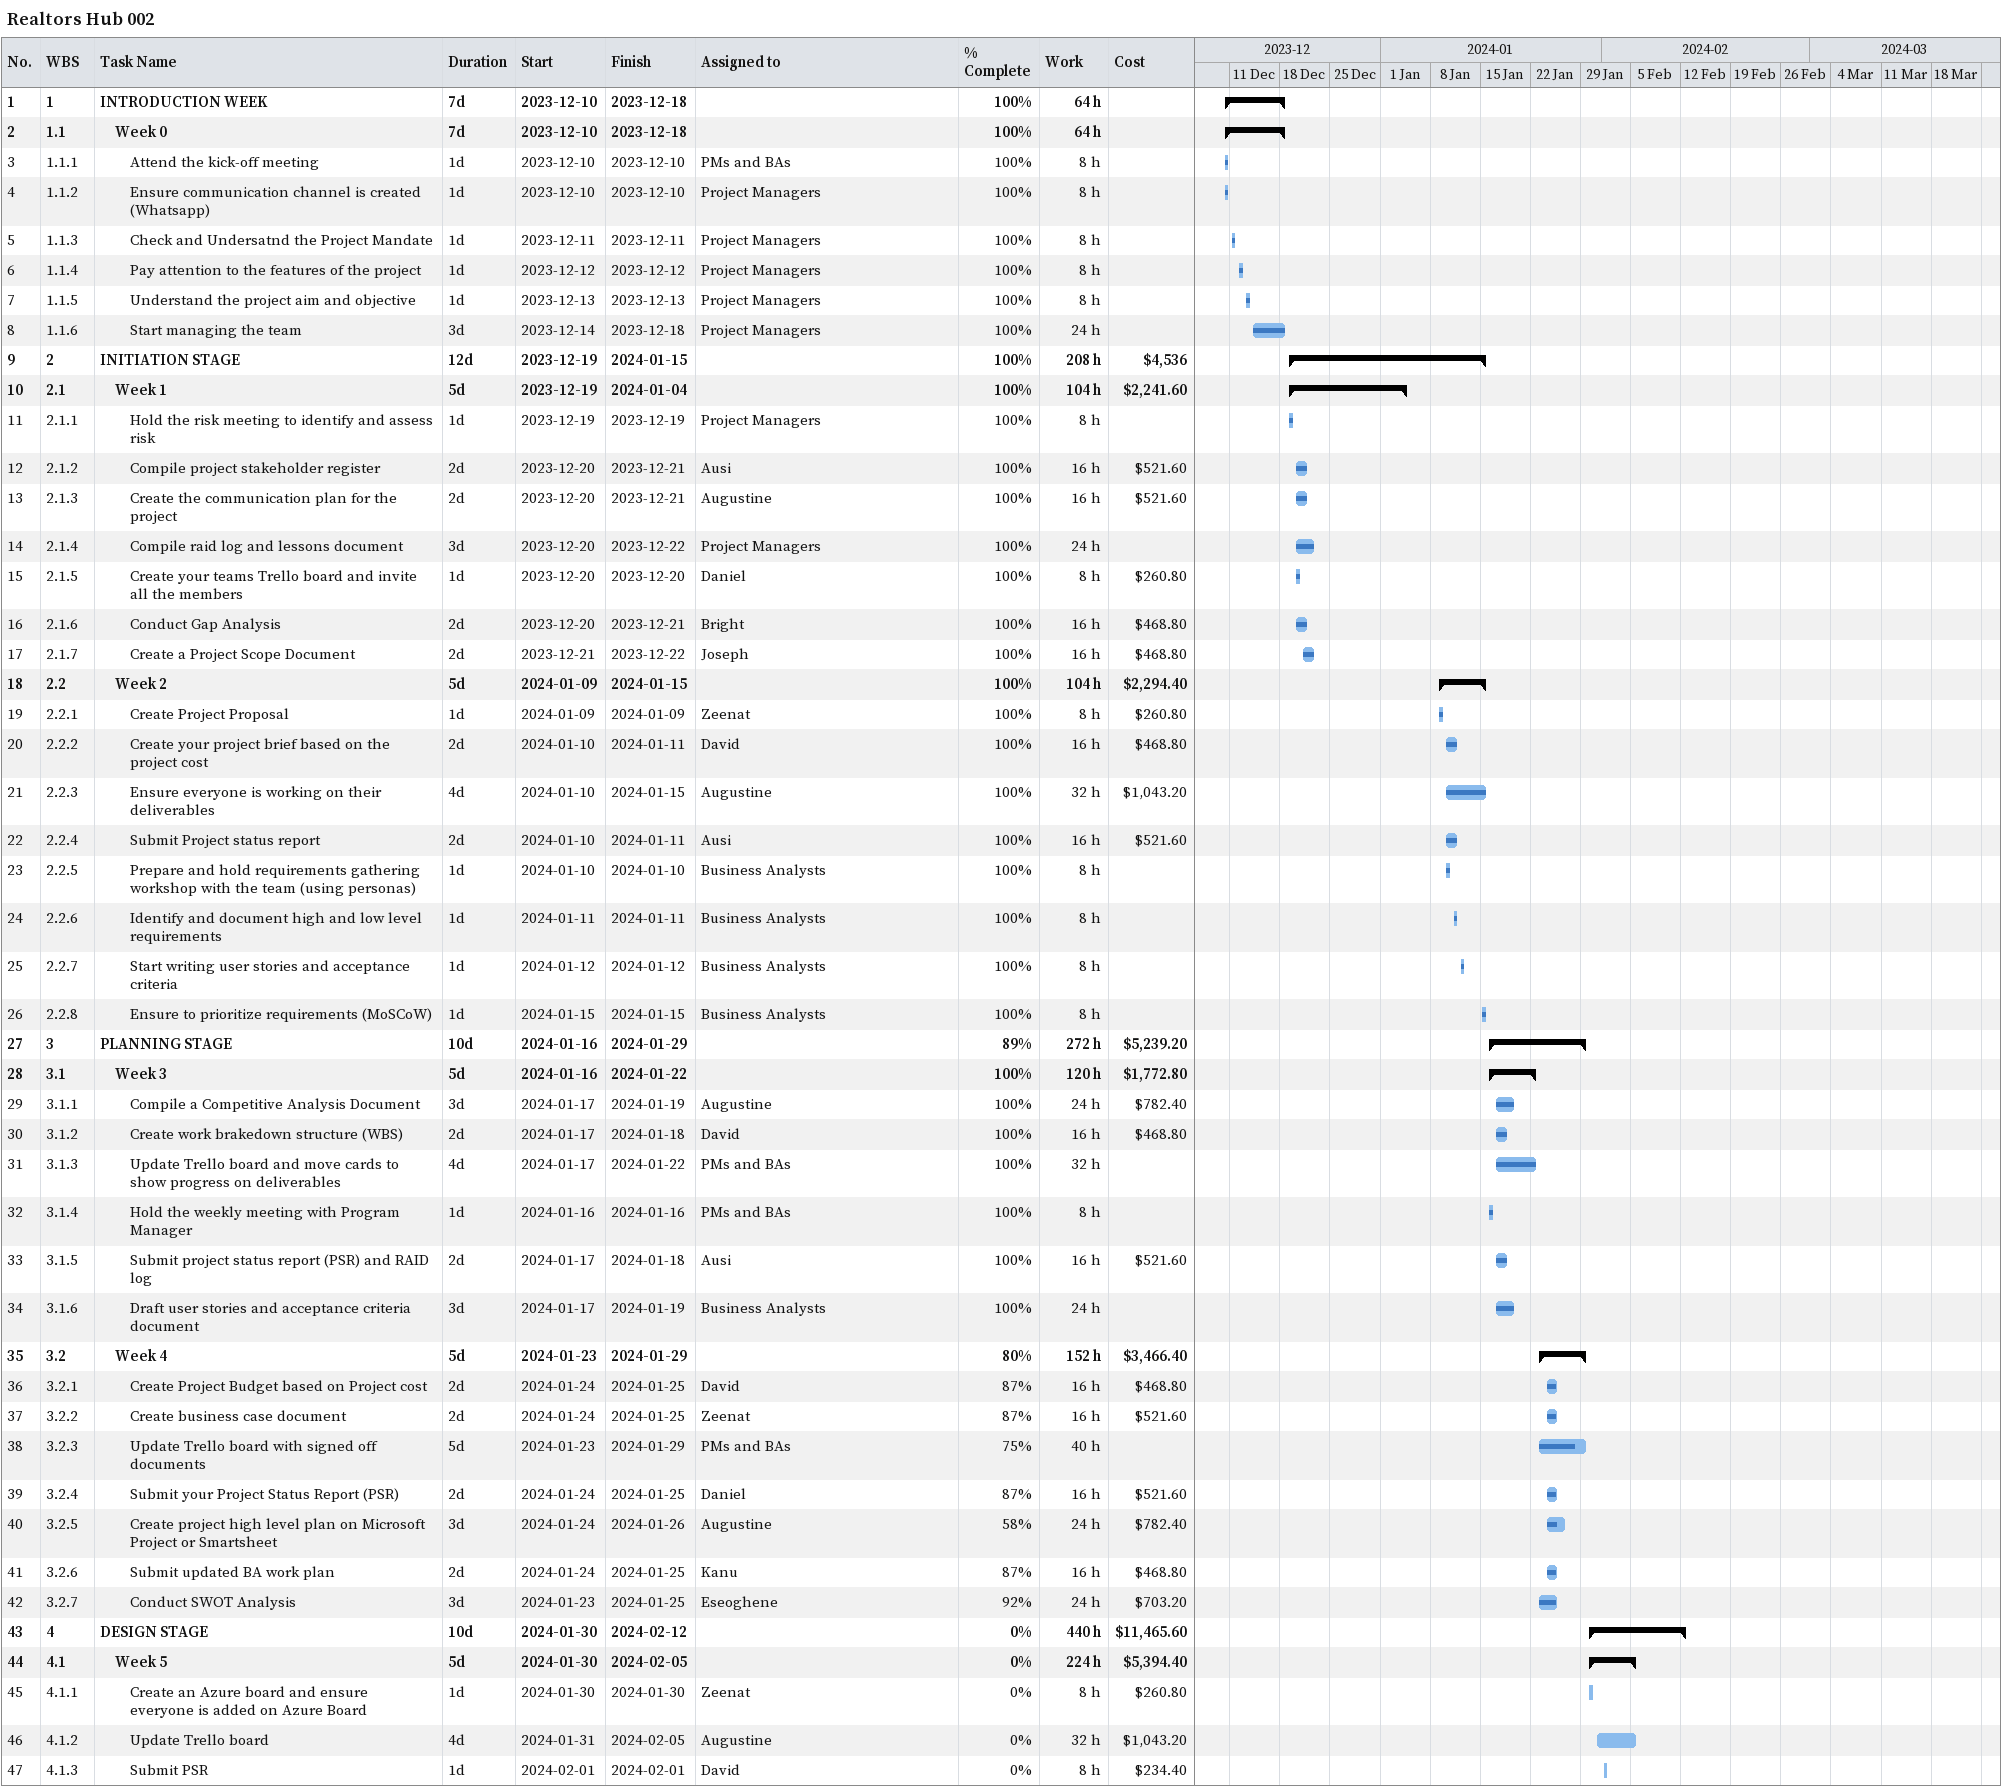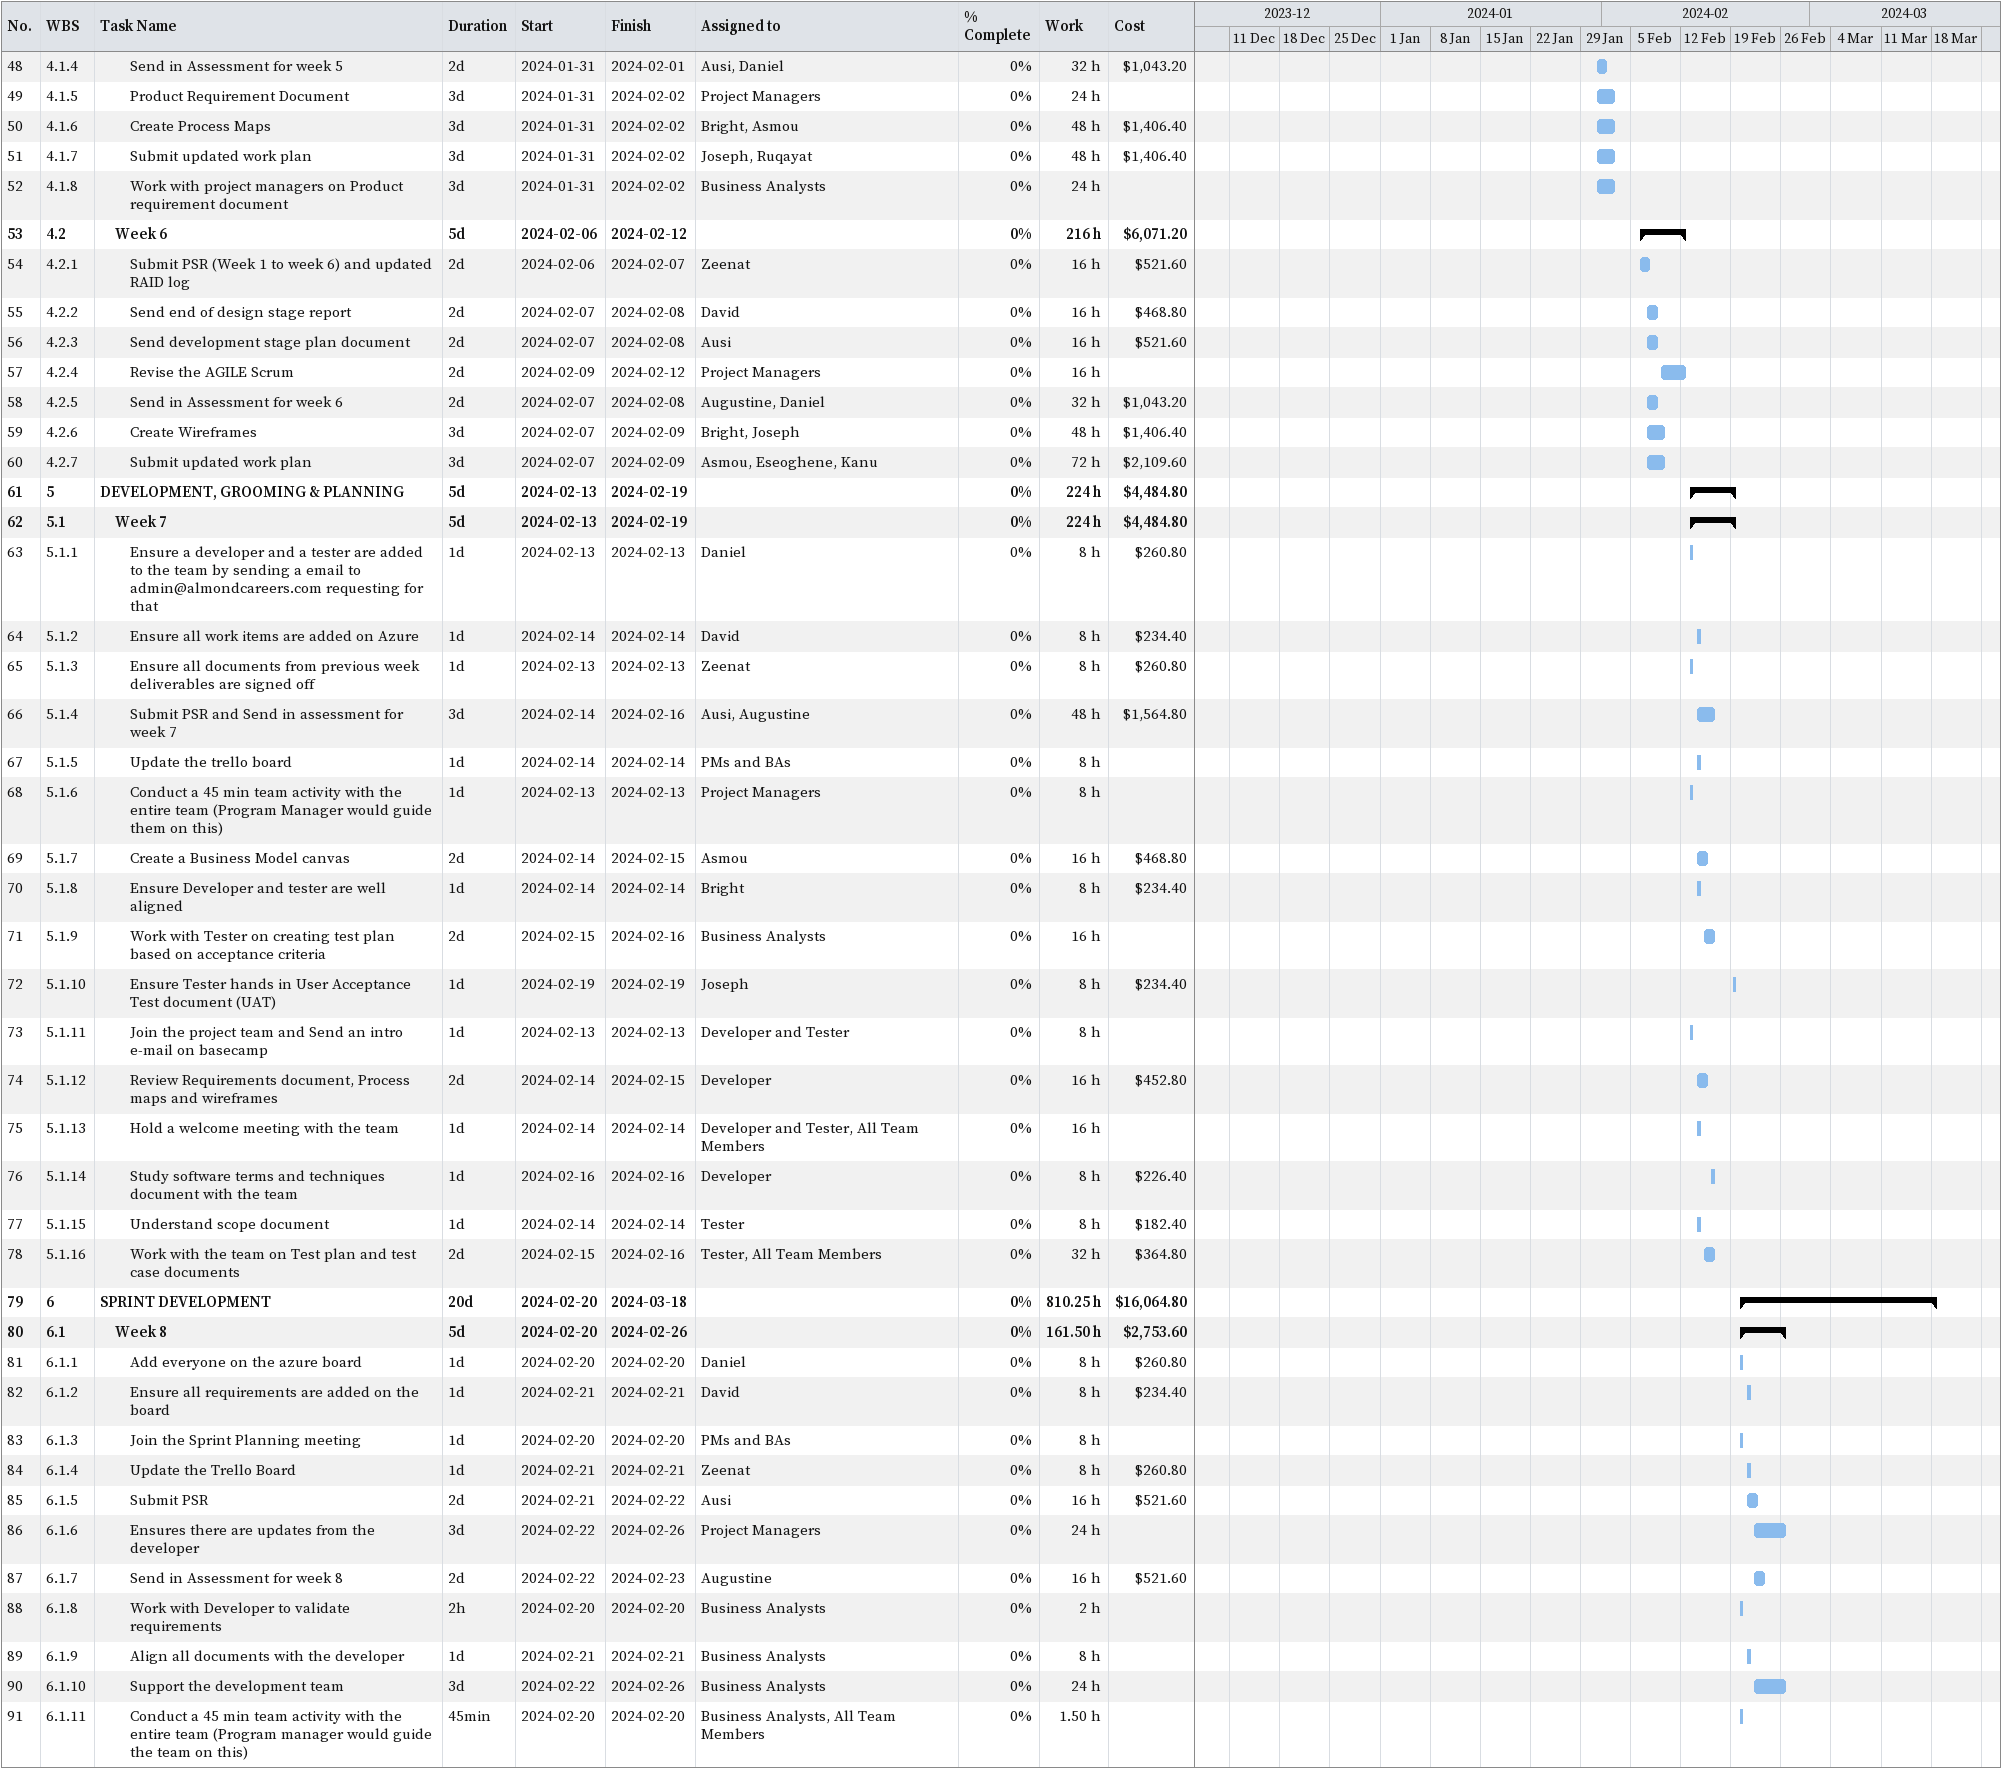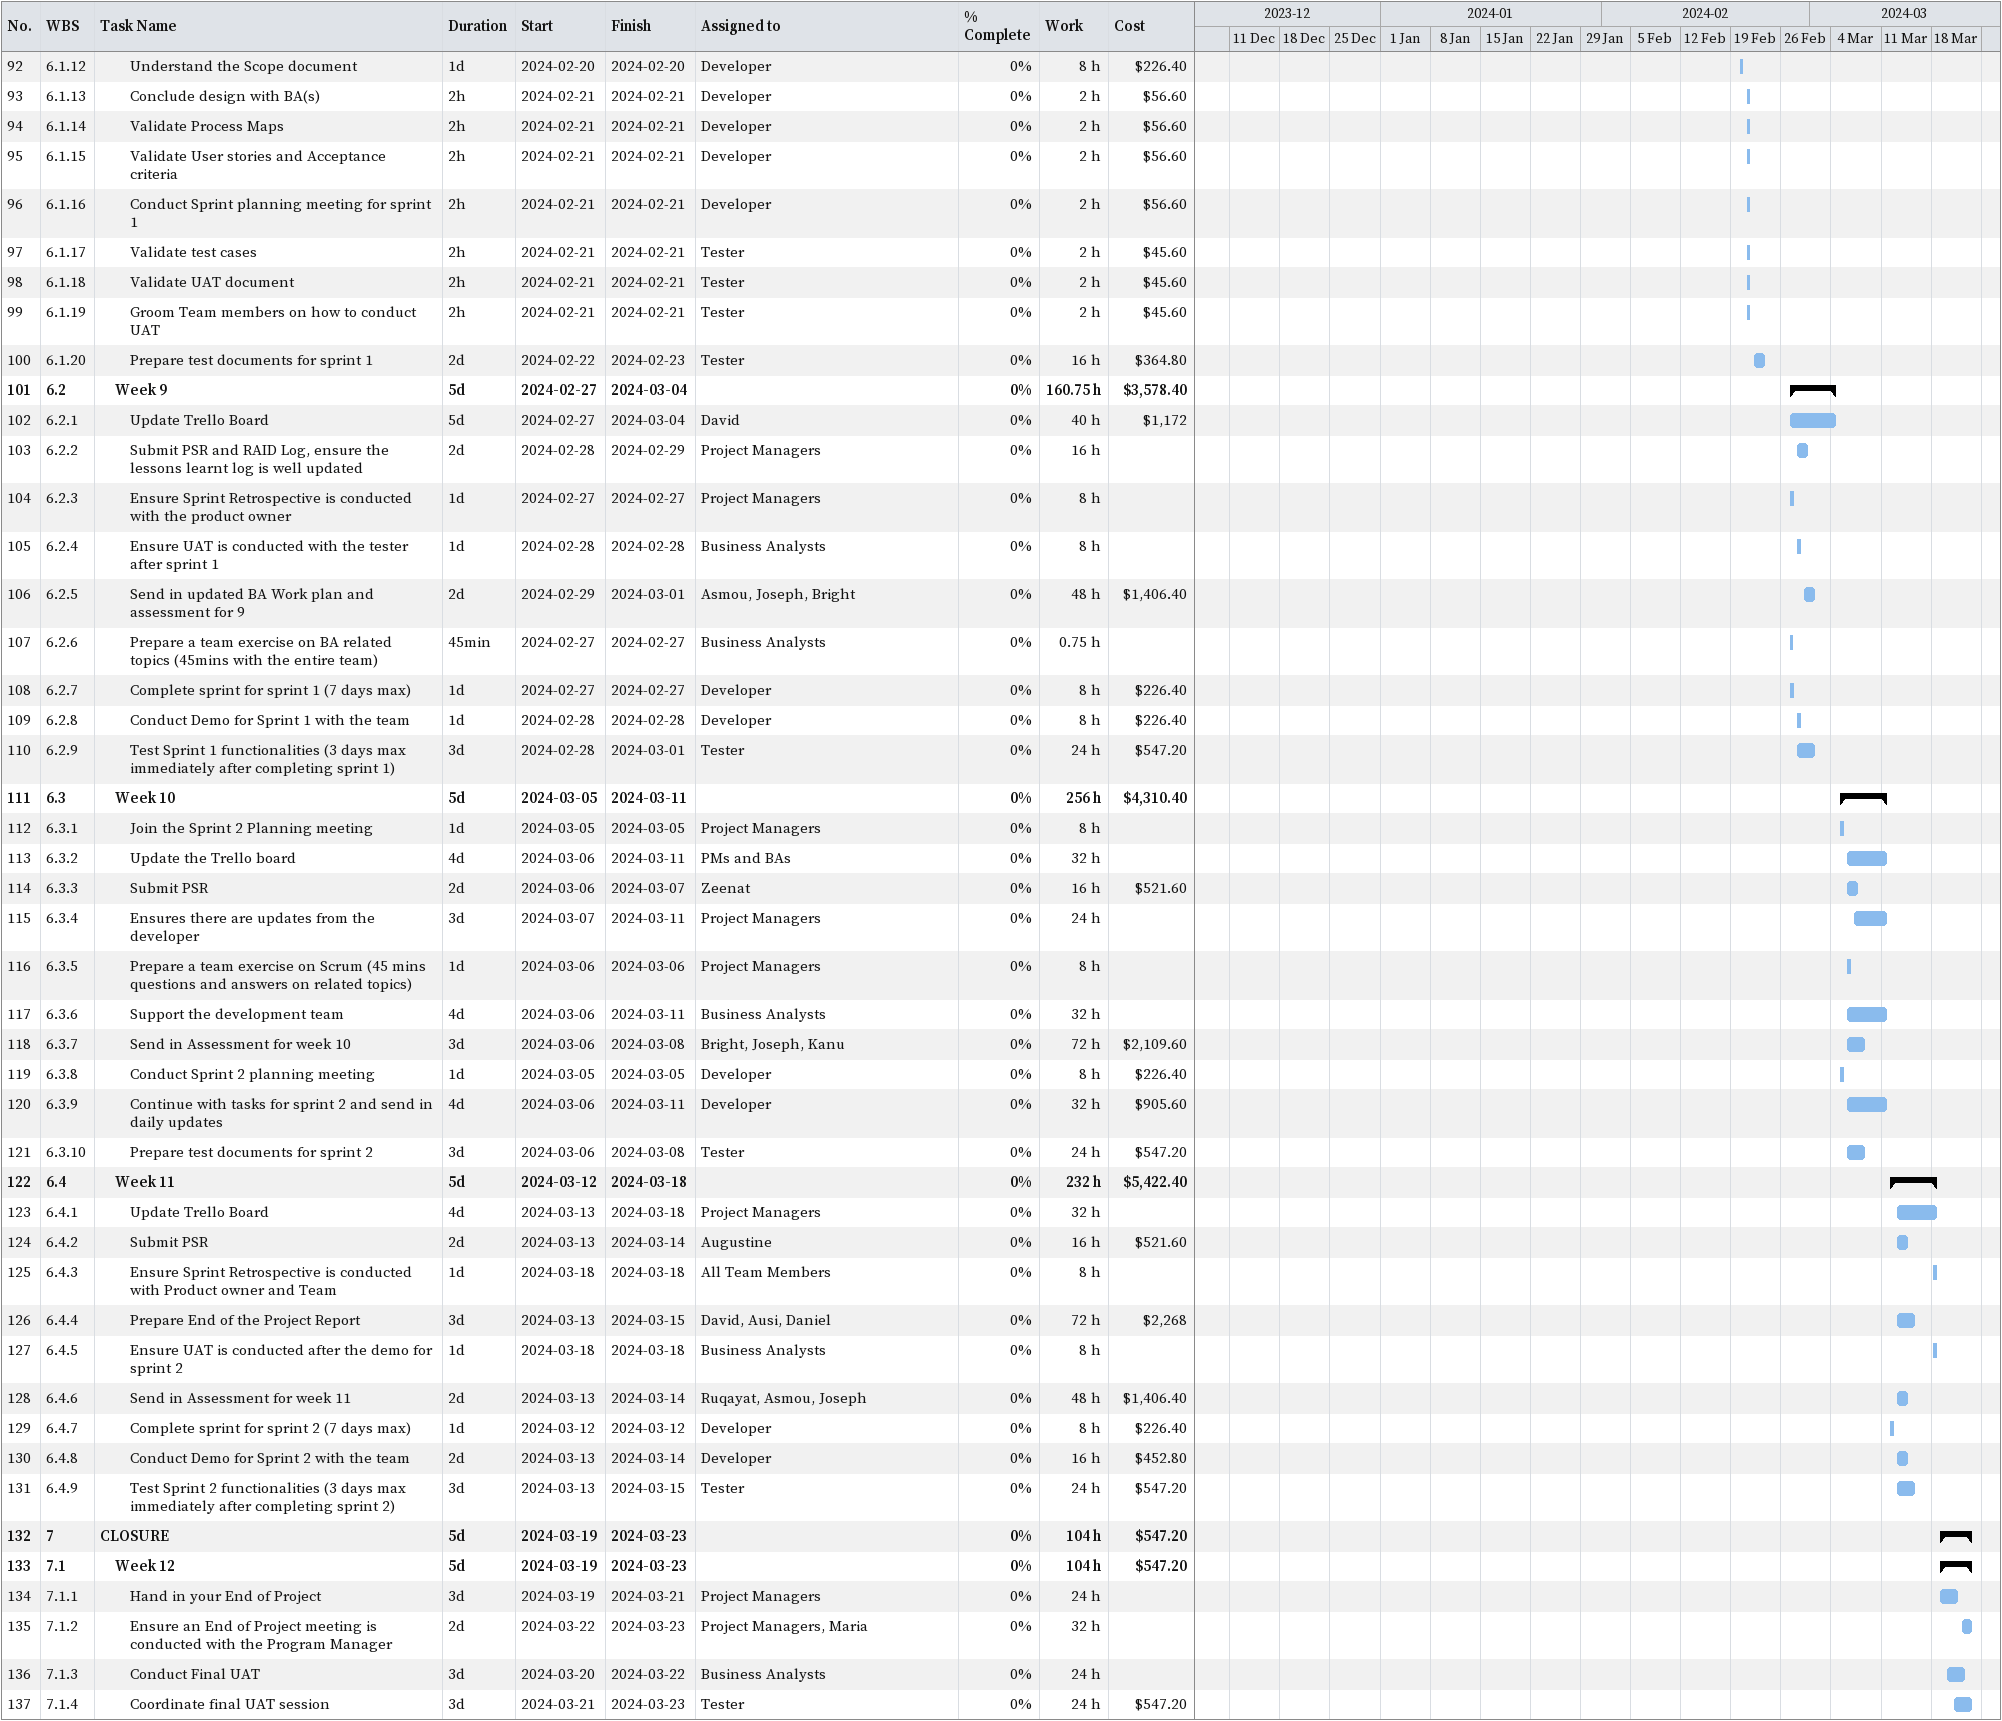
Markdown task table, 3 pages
Realtors Hub 002

| ID | WBS | Task | Duration | Start | Finish | Resources | % complete | Work (h) | Cost ($) |
|---|---|---|---|---|---|---|---|---|---|
| 1 | 1 | **INTRODUCTION WEEK** | 7d | 2023-12-10 | 2023-12-18 |  | 100 | 64 |  |
| 2 | 1.1 | **Week 0** | 7d | 2023-12-10 | 2023-12-18 |  | 100 | 64 |  |
| 3 | 1.1.1 | Attend the kick-off meeting | 1d | 2023-12-10 | 2023-12-10 | PMs and BAs | 100 | 8 |  |
| 4 | 1.1.2 | Ensure communication channel is created (Whatsapp) | 1d | 2023-12-10 | 2023-12-10 | Project Managers | 100 | 8 |  |
| 5 | 1.1.3 | Check and Undersatnd the Project Mandate | 1d | 2023-12-11 | 2023-12-11 | Project Managers | 100 | 8 |  |
| 6 | 1.1.4 | Pay attention to the features of the project | 1d | 2023-12-12 | 2023-12-12 | Project Managers | 100 | 8 |  |
| 7 | 1.1.5 | Understand the project aim and objective | 1d | 2023-12-13 | 2023-12-13 | Project Managers | 100 | 8 |  |
| 8 | 1.1.6 | Start managing the team | 3d | 2023-12-14 | 2023-12-18 | Project Managers | 100 | 24 |  |
| 9 | 2 | **INITIATION STAGE** | 12d | 2023-12-19 | 2024-01-15 |  | 100 | 208 | 4536 |
| 10 | 2.1 | **Week 1** | 5d | 2023-12-19 | 2024-01-04 |  | 100 | 104 | 2241.60 |
| 11 | 2.1.1 | Hold the risk meeting to identify and assess risk | 1d | 2023-12-19 | 2023-12-19 | Project Managers | 100 | 8 |  |
| 12 | 2.1.2 | Compile project stakeholder register | 2d | 2023-12-20 | 2023-12-21 | Ausi | 100 | 16 | 521.60 |
| 13 | 2.1.3 | Create the communication plan for the project | 2d | 2023-12-20 | 2023-12-21 | Augustine | 100 | 16 | 521.60 |
| 14 | 2.1.4 | Compile raid log and lessons document | 3d | 2023-12-20 | 2023-12-22 | Project Managers | 100 | 24 |  |
| 15 | 2.1.5 | Create your teams Trello board and invite all the members | 1d | 2023-12-20 | 2023-12-20 | Daniel | 100 | 8 | 260.80 |
| 16 | 2.1.6 | Conduct Gap Analysis | 2d | 2023-12-20 | 2023-12-21 | Bright | 100 | 16 | 468.80 |
| 17 | 2.1.7 | Create a Project Scope Document | 2d | 2023-12-21 | 2023-12-22 | Joseph | 100 | 16 | 468.80 |
| 18 | 2.2 | **Week 2** | 5d | 2024-01-09 | 2024-01-15 |  | 100 | 104 | 2294.40 |
| 19 | 2.2.1 | Create Project Proposal | 1d | 2024-01-09 | 2024-01-09 | Zeenat | 100 | 8 | 260.80 |
| 20 | 2.2.2 | Create your project brief based on the project cost | 2d | 2024-01-10 | 2024-01-11 | David | 100 | 16 | 468.80 |
| 21 | 2.2.3 | Ensure everyone is working on their deliverables | 4d | 2024-01-10 | 2024-01-15 | Augustine | 100 | 32 | 1043.20 |
| 22 | 2.2.4 | Submit Project status report | 2d | 2024-01-10 | 2024-01-11 | Ausi | 100 | 16 | 521.60 |
| 23 | 2.2.5 | Prepare and hold requirements gathering workshop with the team (using personas) | 1d | 2024-01-10 | 2024-01-10 | Business Analysts | 100 | 8 |  |
| 24 | 2.2.6 | Identify and document high and low level requirements | 1d | 2024-01-11 | 2024-01-11 | Business Analysts | 100 | 8 |  |
| 25 | 2.2.7 | Start writing user stories and acceptance criteria | 1d | 2024-01-12 | 2024-01-12 | Business Analysts | 100 | 8 |  |
| 26 | 2.2.8 | Ensure to prioritize requirements (MoSCoW) | 1d | 2024-01-15 | 2024-01-15 | Business Analysts | 100 | 8 |  |
| 27 | 3 | **PLANNING STAGE** | 10d | 2024-01-16 | 2024-01-29 |  | 89 | 272 | 5239.20 |
| 28 | 3.1 | **Week 3** | 5d | 2024-01-16 | 2024-01-22 |  | 100 | 120 | 1772.80 |
| 29 | 3.1.1 | Compile a Competitive Analysis Document | 3d | 2024-01-17 | 2024-01-19 | Augustine | 100 | 24 | 782.40 |
| 30 | 3.1.2 | Create work brakedown structure (WBS) | 2d | 2024-01-17 | 2024-01-18 | David | 100 | 16 | 468.80 |
| 31 | 3.1.3 | Update Trello board and move cards to show progress on deliverables | 4d | 2024-01-17 | 2024-01-22 | PMs and BAs | 100 | 32 |  |
| 32 | 3.1.4 | Hold the weekly meeting with Program Manager | 1d | 2024-01-16 | 2024-01-16 | PMs and BAs | 100 | 8 |  |
| 33 | 3.1.5 | Submit project status report (PSR) and RAID log | 2d | 2024-01-17 | 2024-01-18 | Ausi | 100 | 16 | 521.60 |
| 34 | 3.1.6 | Draft user stories and acceptance criteria document | 3d | 2024-01-17 | 2024-01-19 | Business Analysts | 100 | 24 |  |
| 35 | 3.2 | **Week 4** | 5d | 2024-01-23 | 2024-01-29 |  | 80 | 152 | 3466.40 |
| 36 | 3.2.1 | Create Project Budget based on Project cost | 2d | 2024-01-24 | 2024-01-25 | David | 87 | 16 | 468.80 |
| 37 | 3.2.2 | Create business case document | 2d | 2024-01-24 | 2024-01-25 | Zeenat | 87 | 16 | 521.60 |
| 38 | 3.2.3 | Update Trello board with signed off documents | 5d | 2024-01-23 | 2024-01-29 | PMs and BAs | 75 | 40 |  |
| 39 | 3.2.4 | Submit your Project Status Report (PSR) | 2d | 2024-01-24 | 2024-01-25 | Daniel | 87 | 16 | 521.60 |
| 40 | 3.2.5 | Create project high level plan on Microsoft Project or Smartsheet | 3d | 2024-01-24 | 2024-01-26 | Augustine | 58 | 24 | 782.40 |
| 41 | 3.2.6 | Submit updated BA work plan | 2d | 2024-01-24 | 2024-01-25 | Kanu | 87 | 16 | 468.80 |
| 42 | 3.2.7 | Conduct SWOT Analysis | 3d | 2024-01-23 | 2024-01-25 | Eseoghene | 92 | 24 | 703.20 |
| 43 | 4 | **DESIGN STAGE** | 10d | 2024-01-30 | 2024-02-12 |  | 0 | 440 | 11465.60 |
| 44 | 4.1 | **Week 5** | 5d | 2024-01-30 | 2024-02-05 |  | 0 | 224 | 5394.40 |
| 45 | 4.1.1 | Create an Azure board and ensure everyone is added on Azure Board | 1d | 2024-01-30 | 2024-01-30 | Zeenat | 0 | 8 | 260.80 |
| 46 | 4.1.2 | Update Trello board | 4d | 2024-01-31 | 2024-02-05 | Augustine | 0 | 32 | 1043.20 |
| 47 | 4.1.3 | Submit PSR | 1d | 2024-02-01 | 2024-02-01 | David | 0 | 8 | 234.40 |
| 48 | 4.1.4 | Send in Assessment for week 5 | 2d | 2024-01-31 | 2024-02-01 | Ausi, Daniel | 0 | 32 | 1043.20 |
| 49 | 4.1.5 | Product Requirement Document | 3d | 2024-01-31 | 2024-02-02 | Project Managers | 0 | 24 |  |
| 50 | 4.1.6 | Create Process Maps | 3d | 2024-01-31 | 2024-02-02 | Bright, Asmou | 0 | 48 | 1406.40 |
| 51 | 4.1.7 | Submit updated work plan | 3d | 2024-01-31 | 2024-02-02 | Joseph, Ruqayat | 0 | 48 | 1406.40 |
| 52 | 4.1.8 | Work with project managers on Product requirement document | 3d | 2024-01-31 | 2024-02-02 | Business Analysts | 0 | 24 |  |
| 53 | 4.2 | **Week 6** | 5d | 2024-02-06 | 2024-02-12 |  | 0 | 216 | 6071.20 |
| 54 | 4.2.1 | Submit PSR (Week 1 to week 6) and updated RAID log | 2d | 2024-02-06 | 2024-02-07 | Zeenat | 0 | 16 | 521.60 |
| 55 | 4.2.2 | Send end of design stage report | 2d | 2024-02-07 | 2024-02-08 | David | 0 | 16 | 468.80 |
| 56 | 4.2.3 | Send development stage plan document | 2d | 2024-02-07 | 2024-02-08 | Ausi | 0 | 16 | 521.60 |
| 57 | 4.2.4 | Revise the AGILE Scrum | 2d | 2024-02-09 | 2024-02-12 | Project Managers | 0 | 16 |  |
| 58 | 4.2.5 | Send in Assessment for week 6 | 2d | 2024-02-07 | 2024-02-08 | Augustine, Daniel | 0 | 32 | 1043.20 |
| 59 | 4.2.6 | Create Wireframes | 3d | 2024-02-07 | 2024-02-09 | Bright, Joseph | 0 | 48 | 1406.40 |
| 60 | 4.2.7 | Submit updated work plan | 3d | 2024-02-07 | 2024-02-09 | Asmou, Eseoghene, Kanu | 0 | 72 | 2109.60 |
| 61 | 5 | **DEVELOPMENT, GROOMING & PLANNING** | 5d | 2024-02-13 | 2024-02-19 |  | 0 | 224 | 4484.80 |
| 62 | 5.1 | **Week 7** | 5d | 2024-02-13 | 2024-02-19 |  | 0 | 224 | 4484.80 |
| 63 | 5.1.1 | Ensure a developer and a tester are added to the team by sending a email to admin@almondcareers.com requesting for that | 1d | 2024-02-13 | 2024-02-13 | Daniel | 0 | 8 | 260.80 |
| 64 | 5.1.2 | Ensure all work items are added on Azure | 1d | 2024-02-14 | 2024-02-14 | David | 0 | 8 | 234.40 |
| 65 | 5.1.3 | Ensure all documents from previous week deliverables are signed off | 1d | 2024-02-13 | 2024-02-13 | Zeenat | 0 | 8 | 260.80 |
| 66 | 5.1.4 | Submit PSR and Send in assessment for week 7 | 3d | 2024-02-14 | 2024-02-16 | Ausi, Augustine | 0 | 48 | 1564.80 |
| 67 | 5.1.5 | Update the trello board | 1d | 2024-02-14 | 2024-02-14 | PMs and BAs | 0 | 8 |  |
| 68 | 5.1.6 | Conduct a 45 min team activity with the entire team (Program Manager would guide them on this) | 1d | 2024-02-13 | 2024-02-13 | Project Managers | 0 | 8 |  |
| 69 | 5.1.7 | Create a Business Model canvas | 2d | 2024-02-14 | 2024-02-15 | Asmou | 0 | 16 | 468.80 |
| 70 | 5.1.8 | Ensure Developer and tester are well aligned | 1d | 2024-02-14 | 2024-02-14 | Bright | 0 | 8 | 234.40 |
| 71 | 5.1.9 | Work with Tester on creating test plan based on acceptance criteria | 2d | 2024-02-15 | 2024-02-16 | Business Analysts | 0 | 16 |  |
| 72 | 5.1.10 | Ensure Tester hands in User Acceptance Test document (UAT) | 1d | 2024-02-19 | 2024-02-19 | Joseph | 0 | 8 | 234.40 |
| 73 | 5.1.11 | Join the project team and Send an intro e-mail on basecamp | 1d | 2024-02-13 | 2024-02-13 | Developer and Tester | 0 | 8 |  |
| 74 | 5.1.12 | Review Requirements document, Process maps and wireframes | 2d | 2024-02-14 | 2024-02-15 | Developer | 0 | 16 | 452.80 |
| 75 | 5.1.13 | Hold a welcome meeting with the team | 1d | 2024-02-14 | 2024-02-14 | Developer and Tester, All Team Members | 0 | 16 |  |
| 76 | 5.1.14 | Study software terms and techniques document with the team | 1d | 2024-02-16 | 2024-02-16 | Developer | 0 | 8 | 226.40 |
| 77 | 5.1.15 | Understand scope document | 1d | 2024-02-14 | 2024-02-14 | Tester | 0 | 8 | 182.40 |
| 78 | 5.1.16 | Work with the team on Test plan and test case documents | 2d | 2024-02-15 | 2024-02-16 | Tester, All Team Members | 0 | 32 | 364.80 |
| 79 | 6 | **SPRINT DEVELOPMENT** | 20d | 2024-02-20 | 2024-03-18 |  | 0 | 810.25 | 16064.80 |
| 80 | 6.1 | **Week 8** | 5d | 2024-02-20 | 2024-02-26 |  | 0 | 161.50 | 2753.60 |
| 81 | 6.1.1 | Add everyone on the azure board | 1d | 2024-02-20 | 2024-02-20 | Daniel | 0 | 8 | 260.80 |
| 82 | 6.1.2 | Ensure all requirements are added on the board | 1d | 2024-02-21 | 2024-02-21 | David | 0 | 8 | 234.40 |
| 83 | 6.1.3 | Join the Sprint Planning meeting | 1d | 2024-02-20 | 2024-02-20 | PMs and BAs | 0 | 8 |  |
| 84 | 6.1.4 | Update the Trello Board | 1d | 2024-02-21 | 2024-02-21 | Zeenat | 0 | 8 | 260.80 |
| 85 | 6.1.5 | Submit PSR | 2d | 2024-02-21 | 2024-02-22 | Ausi | 0 | 16 | 521.60 |
| 86 | 6.1.6 | Ensures there are updates from the developer | 3d | 2024-02-22 | 2024-02-26 | Project Managers | 0 | 24 |  |
| 87 | 6.1.7 | Send in Assessment for week 8 | 2d | 2024-02-22 | 2024-02-23 | Augustine | 0 | 16 | 521.60 |
| 88 | 6.1.8 | Work with Developer to validate requirements | 2h | 2024-02-20 | 2024-02-20 | Business Analysts | 0 | 2 |  |
| 89 | 6.1.9 | Align all documents with the developer | 1d | 2024-02-21 | 2024-02-21 | Business Analysts | 0 | 8 |  |
| 90 | 6.1.10 | Support the development team | 3d | 2024-02-22 | 2024-02-26 | Business Analysts | 0 | 24 |  |
| 91 | 6.1.11 | Conduct a 45 min team activity with the entire team (Program manager would guide the team on this) | 45min | 2024-02-20 | 2024-02-20 | Business Analysts, All Team Members | 0 | 1.50 |  |
| 92 | 6.1.12 | Understand the Scope document | 1d | 2024-02-20 | 2024-02-20 | Developer | 0 | 8 | 226.40 |
| 93 | 6.1.13 | Conclude design with BA(s) | 2h | 2024-02-21 | 2024-02-21 | Developer | 0 | 2 | 56.60 |
| 94 | 6.1.14 | Validate Process Maps | 2h | 2024-02-21 | 2024-02-21 | Developer | 0 | 2 | 56.60 |
| 95 | 6.1.15 | Validate User stories and Acceptance criteria | 2h | 2024-02-21 | 2024-02-21 | Developer | 0 | 2 | 56.60 |
| 96 | 6.1.16 | Conduct Sprint planning meeting for sprint 1 | 2h | 2024-02-21 | 2024-02-21 | Developer | 0 | 2 | 56.60 |
| 97 | 6.1.17 | Validate test cases | 2h | 2024-02-21 | 2024-02-21 | Tester | 0 | 2 | 45.60 |
| 98 | 6.1.18 | Validate UAT document | 2h | 2024-02-21 | 2024-02-21 | Tester | 0 | 2 | 45.60 |
| 99 | 6.1.19 | Groom Team members on how to conduct UAT | 2h | 2024-02-21 | 2024-02-21 | Tester | 0 | 2 | 45.60 |
| 100 | 6.1.20 | Prepare test documents for sprint 1 | 2d | 2024-02-22 | 2024-02-23 | Tester | 0 | 16 | 364.80 |
| 101 | 6.2 | **Week 9** | 5d | 2024-02-27 | 2024-03-04 |  | 0 | 160.75 | 3578.40 |
| 102 | 6.2.1 | Update Trello Board | 5d | 2024-02-27 | 2024-03-04 | David | 0 | 40 | 1172 |
| 103 | 6.2.2 | Submit PSR and RAID Log, ensure the lessons learnt log is well updated | 2d | 2024-02-28 | 2024-02-29 | Project Managers | 0 | 16 |  |
| 104 | 6.2.3 | Ensure Sprint Retrospective is conducted with the product owner | 1d | 2024-02-27 | 2024-02-27 | Project Managers | 0 | 8 |  |
| 105 | 6.2.4 | Ensure UAT is conducted with the tester after sprint 1 | 1d | 2024-02-28 | 2024-02-28 | Business Analysts | 0 | 8 |  |
| 106 | 6.2.5 | Send in updated BA Work plan and assessment for 9 | 2d | 2024-02-29 | 2024-03-01 | Asmou, Joseph, Bright | 0 | 48 | 1406.40 |
| 107 | 6.2.6 | Prepare a team exercise on BA related topics (45mins with the entire team) | 45min | 2024-02-27 | 2024-02-27 | Business Analysts | 0 | 0.75 |  |
| 108 | 6.2.7 | Complete sprint for sprint 1 (7 days max) | 1d | 2024-02-27 | 2024-02-27 | Developer | 0 | 8 | 226.40 |
| 109 | 6.2.8 | Conduct Demo for Sprint 1 with the team | 1d | 2024-02-28 | 2024-02-28 | Developer | 0 | 8 | 226.40 |
| 110 | 6.2.9 | Test Sprint 1 functionalities (3 days max immediately after completing sprint 1) | 3d | 2024-02-28 | 2024-03-01 | Tester | 0 | 24 | 547.20 |
| 111 | 6.3 | **Week 10** | 5d | 2024-03-05 | 2024-03-11 |  | 0 | 256 | 4310.40 |
| 112 | 6.3.1 | Join the Sprint 2 Planning meeting | 1d | 2024-03-05 | 2024-03-05 | Project Managers | 0 | 8 |  |
| 113 | 6.3.2 | Update the Trello board | 4d | 2024-03-06 | 2024-03-11 | PMs and BAs | 0 | 32 |  |
| 114 | 6.3.3 | Submit PSR | 2d | 2024-03-06 | 2024-03-07 | Zeenat | 0 | 16 | 521.60 |
| 115 | 6.3.4 | Ensures there are updates from the developer | 3d | 2024-03-07 | 2024-03-11 | Project Managers | 0 | 24 |  |
| 116 | 6.3.5 | Prepare a team exercise on Scrum (45 mins questions and answers on related topics) | 1d | 2024-03-06 | 2024-03-06 | Project Managers | 0 | 8 |  |
| 117 | 6.3.6 | Support the development team | 4d | 2024-03-06 | 2024-03-11 | Business Analysts | 0 | 32 |  |
| 118 | 6.3.7 | Send in Assessment for week 10 | 3d | 2024-03-06 | 2024-03-08 | Bright, Joseph, Kanu | 0 | 72 | 2109.60 |
| 119 | 6.3.8 | Conduct Sprint 2 planning meeting | 1d | 2024-03-05 | 2024-03-05 | Developer | 0 | 8 | 226.40 |
| 120 | 6.3.9 | Continue with tasks for sprint 2 and send in daily updates | 4d | 2024-03-06 | 2024-03-11 | Developer | 0 | 32 | 905.60 |
| 121 | 6.3.10 | Prepare test documents for sprint 2 | 3d | 2024-03-06 | 2024-03-08 | Tester | 0 | 24 | 547.20 |
| 122 | 6.4 | **Week 11** | 5d | 2024-03-12 | 2024-03-18 |  | 0 | 232 | 5422.40 |
| 123 | 6.4.1 | Update Trello Board | 4d | 2024-03-13 | 2024-03-18 | Project Managers | 0 | 32 |  |
| 124 | 6.4.2 | Submit PSR | 2d | 2024-03-13 | 2024-03-14 | Augustine | 0 | 16 | 521.60 |
| 125 | 6.4.3 | Ensure Sprint Retrospective is conducted with Product owner and Team | 1d | 2024-03-18 | 2024-03-18 | All Team Members | 0 | 8 |  |
| 126 | 6.4.4 | Prepare End of the Project Report | 3d | 2024-03-13 | 2024-03-15 | David, Ausi, Daniel | 0 | 72 | 2268 |
| 127 | 6.4.5 | Ensure UAT is conducted after the demo for sprint 2 | 1d | 2024-03-18 | 2024-03-18 | Business Analysts | 0 | 8 |  |
| 128 | 6.4.6 | Send in Assessment for week 11 | 2d | 2024-03-13 | 2024-03-14 | Ruqayat, Asmou, Joseph | 0 | 48 | 1406.40 |
| 129 | 6.4.7 | Complete sprint for sprint 2 (7 days max) | 1d | 2024-03-12 | 2024-03-12 | Developer | 0 | 8 | 226.40 |
| 130 | 6.4.8 | Conduct Demo for Sprint 2 with the team | 2d | 2024-03-13 | 2024-03-14 | Developer | 0 | 16 | 452.80 |
| 131 | 6.4.9 | Test Sprint 2 functionalities (3 days max immediately after completing sprint 2) | 3d | 2024-03-13 | 2024-03-15 | Tester | 0 | 24 | 547.20 |
| 132 | 7 | **CLOSURE** | 5d | 2024-03-19 | 2024-03-23 |  | 0 | 104 | 547.20 |
| 133 | 7.1 | **Week 12** | 5d | 2024-03-19 | 2024-03-23 |  | 0 | 104 | 547.20 |
| 134 | 7.1.1 | Hand in your End of Project | 3d | 2024-03-19 | 2024-03-21 | Project Managers | 0 | 24 |  |
| 135 | 7.1.2 | Ensure an End of Project meeting is conducted with the Program Manager | 2d | 2024-03-22 | 2024-03-23 | Project Managers, Maria | 0 | 32 |  |
| 136 | 7.1.3 | Conduct Final UAT | 3d | 2024-03-20 | 2024-03-22 | Business Analysts | 0 | 24 |  |
| 137 | 7.1.4 | Coordinate final UAT session | 3d | 2024-03-21 | 2024-03-23 | Tester | 0 | 24 | 547.20 |
